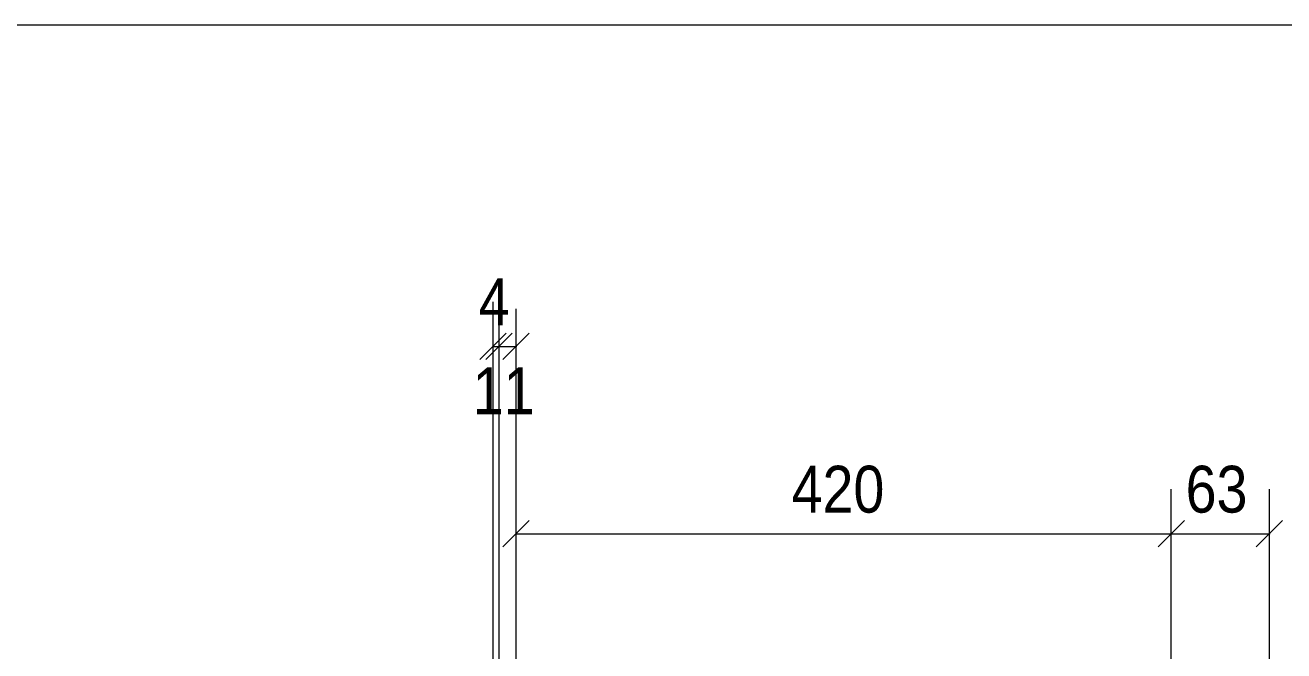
# Model space of a CAD drawing. Header units: millimetres. Extents: x 2 to 579, y 1 to 405.
# Drawn here: x 247.6 to 328.2, y 364.9 to 405 of the extents above; entities that cross this region are included whole.
import ezdxf

# ---------------------------------------------------------------- set-up
doc = ezdxf.new("R2010")
doc.units = ezdxf.units.MM
doc.linetypes.add('XKITLINE00', pattern=[0])
doc.layers.add('Dimensions', color=7, linetype='Continuous', lineweight=0)
doc.layers.add('DrawingSheet', color=5, linetype='Continuous', lineweight=0)
doc.styles.add('ARIAL', font='ARIAL.TTF')

# ---------------------------------------------------------------- blocks, each defined once
blk = doc.blocks.new('*A102')
at = {"layer": 'DrawingSheet', "color": 5, "linetype": 'XKITLINE00', "lineweight": 0}
blk.add_line((579, 405), (5, 405), dxfattribs=at)
blk = doc.blocks.new('*A155')
at = {"layer": 'Dimensions', "color": 7, "linetype": 'XKITLINE00', "lineweight": 0}
for p, q in [((277.53, 346.956), (277.53, 387.278)), ((277.914, 346.915), (277.914, 387.278)), ((278.378, 385.277), (276.681, 383.58)), ((278.762, 385.277), (277.065, 383.58)), ((277.53, 384.428), (277.914, 384.428))]:
    blk.add_line(p, q, dxfattribs=at)
at = {"layer": 'Dimensions', "color": 3}
for p in [(277.53, 384.428), (277.914, 384.428)]:
    blk.add_point(p, dxfattribs=at)
at = {"layer": 'Dimensions', "color": 3, "style": 'ARIAL', "width": 0.85}
blk.add_text('4', height=3, dxfattribs=at).set_placement((276.609, 385.778))
blk = doc.blocks.new('*A156')
at = {"layer": 'Dimensions', "color": 7, "linetype": 'XKITLINE00', "lineweight": 0}
for p, q in [((277.914, 346.915), (277.914, 386.828)), ((279.004, 347.303), (279.004, 386.828)), ((278.762, 385.277), (277.065, 383.58)), ((279.853, 385.277), (278.156, 383.58)), ((277.914, 384.428), (279.004, 384.428))]:
    blk.add_line(p, q, dxfattribs=at)
at = {"layer": 'Dimensions', "color": 3}
for p in [(277.914, 384.428), (279.004, 384.428)]:
    blk.add_point(p, dxfattribs=at)
at = {"layer": 'Dimensions', "color": 3, "style": 'ARIAL', "width": 0.85}
blk.add_text('11', height=3, dxfattribs=at).set_placement((276.234, 380.078))
blk = doc.blocks.new('*A157')
at = {"layer": 'Dimensions', "color": 7, "linetype": 'XKITLINE00', "lineweight": 0}
for p, q in [((279.004, 347.303), (279.004, 375.278)), ((320.979, 361.117), (320.979, 375.278)), ((279.853, 373.277), (278.156, 371.58)), ((321.827, 373.277), (320.13, 371.58)), ((279.004, 372.428), (320.979, 372.428))]:
    blk.add_line(p, q, dxfattribs=at)
at = {"layer": 'Dimensions', "color": 3}
for p in [(279.004, 372.428), (320.979, 372.428)]:
    blk.add_point(p, dxfattribs=at)
at = {"layer": 'Dimensions', "color": 3, "style": 'ARIAL', "width": 0.85}
blk.add_text('420', height=3, dxfattribs=at).set_placement((296.654, 373.778))
blk = doc.blocks.new('*A158')
at = {"layer": 'Dimensions', "color": 7, "linetype": 'XKITLINE00', "lineweight": 0}
for p, q in [((320.979, 361.117), (320.979, 375.278)), ((327.261, 361.117), (327.261, 375.278)), ((321.827, 373.277), (320.13, 371.58)), ((328.11, 373.277), (326.413, 371.58)), ((320.979, 372.428), (327.261, 372.428))]:
    blk.add_line(p, q, dxfattribs=at)
at = {"layer": 'Dimensions', "color": 3}
for p in [(320.979, 372.428), (327.261, 372.428)]:
    blk.add_point(p, dxfattribs=at)
at = {"layer": 'Dimensions', "color": 3, "style": 'ARIAL', "width": 0.85}
blk.add_text('63', height=3, dxfattribs=at).set_placement((321.895, 373.778))

msp = doc.modelspace()

# ---------------------------------------------------------------- block references
at = {"lineweight": 0}
for name in ['*A102', '*A155', '*A156', '*A157', '*A158']:
    msp.add_blockref(name, (0, 0), dxfattribs=at)

doc.saveas('drawing.dxf')
